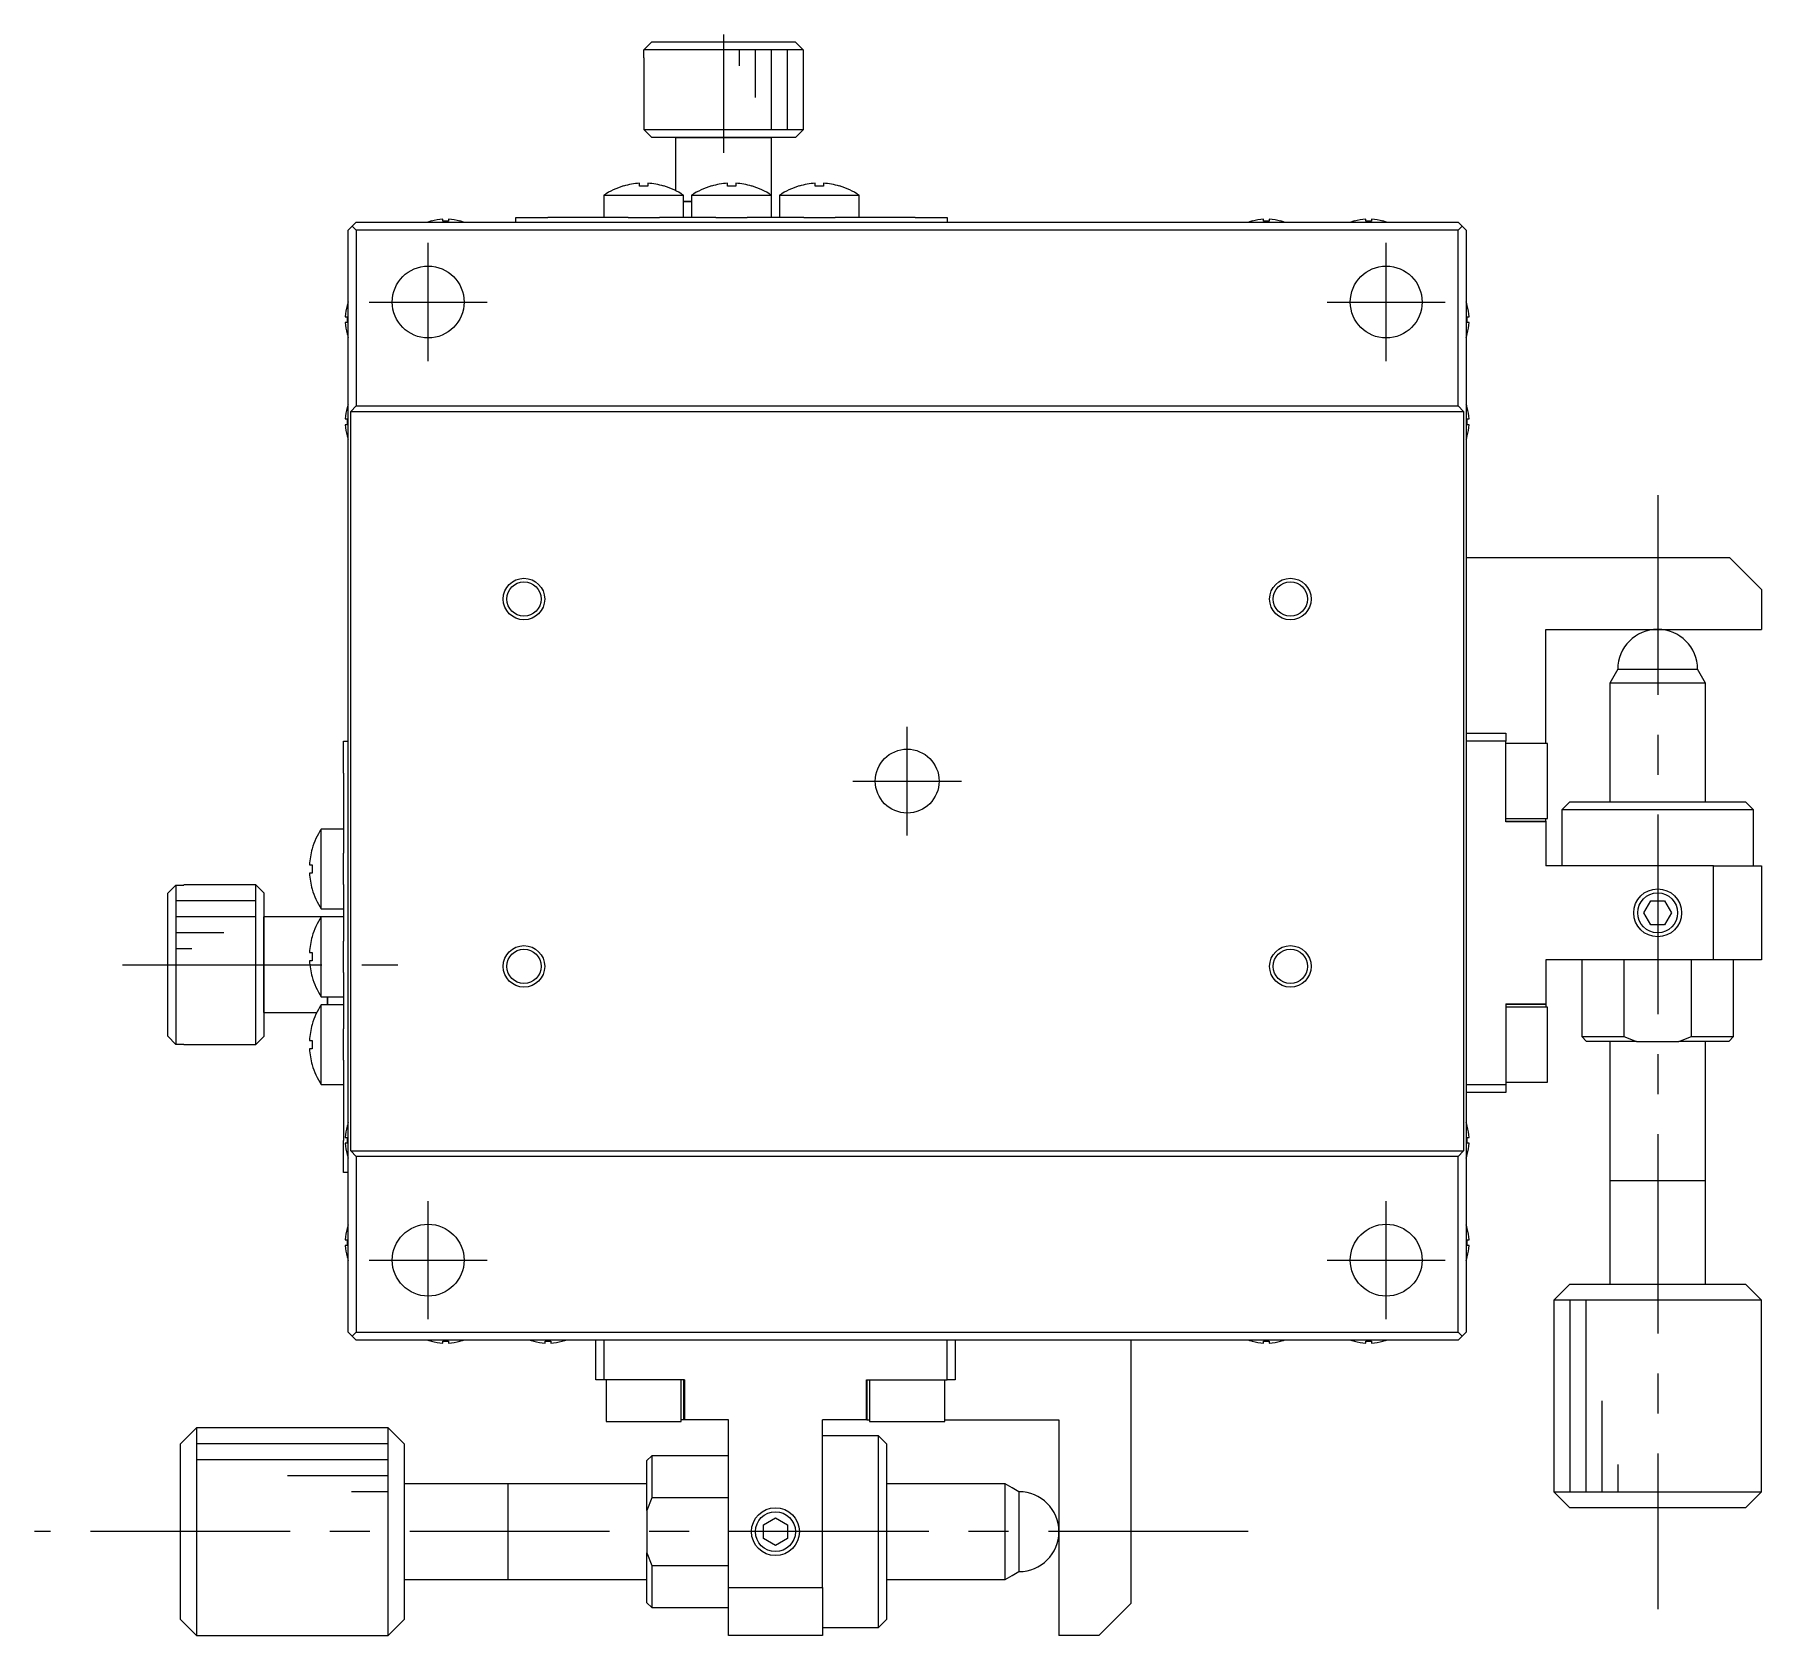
# Model space of a CAD drawing. Extents: x -6 to 377, y 19 to 284.
# Drawn here: x 269 to 377.1, y 102.9 to 203.2 of the extents above; entities that cross this region are included whole.
import ezdxf

# ---------------------------------------------------------------- set-up
doc = ezdxf.new("R2010")
doc.units = 0
doc.header["$LTSCALE"] = 10
doc.linetypes.add('CENTER', pattern=[2, 1.25, -0.25, 0.25, -0.25])
doc.layers.get('0').update_dxf_attribs({"linetype": 'CONTINUOUS'})
doc.layers.add('CENTER', color=1, linetype='CENTER')

msp = doc.modelspace()

# ---------------------------------------------------------------- linework, layer by layer
at = {"color": 7, "linetype": 'CONTINUOUS'}
for p, q in [((307.124534, 202.237662), (307.626321, 202.737662)), ((307.626321, 202.737662), (316.590695, 202.737662)), ((316.590695, 202.737662), (317.092482, 202.237662)), ((307.108508, 201.737662), (307.124534, 201.737662)), ((307.108508, 201.737662), (307.108508, 197.237662)), ((307.124534, 201.737662), (307.124534, 202.237662)), ((317.092482, 202.237662), (307.124534, 202.237662)), ((317.092482, 202.237662), (317.092482, 201.737662)), ((317.092482, 201.737662), (317.108508, 201.737662)), ((317.108508, 197.237662), (317.108508, 201.737662)), ((307.108508, 197.237662), (317.108508, 197.237662)), ((307.108508, 197.237662), (307.608508, 196.737662)), ((316.608508, 196.737662), (317.108508, 197.237662)), ((309.108508, 196.737662), (307.608508, 196.737662)), ((316.608508, 196.737662), (307.608508, 196.737662)), ((315.108508, 196.737662), (309.108508, 196.737662)), ((309.108508, 196.737662), (315.108508, 196.737662)), ((309.108508, 196.737662), (309.108508, 193.418791)), ((316.608508, 196.737662), (315.108508, 196.737662)), ((315.108508, 193.129319), (315.108508, 196.737662)), ((305.849919, 193.700243), (305.846575, 193.707098)), ((306.848508, 193.700243), (306.848508, 193.872615)), ((307.368508, 193.700243), (306.848508, 193.700243)), ((307.368508, 193.872615), (307.368508, 193.700243)), ((308.370441, 193.707098), (308.367098, 193.700243)), ((311.349919, 193.700243), (311.346575, 193.707098)), ((312.348508, 193.700243), (312.348508, 193.872615)), ((312.868508, 193.700243), (312.348508, 193.700243)), ((312.868508, 193.872615), (312.868508, 193.700243)), ((313.870441, 193.707098), (313.867098, 193.700243)), ((316.849919, 193.700243), (316.846575, 193.707098)), ((317.848508, 193.700243), (317.848508, 193.872615)), ((318.368508, 193.700243), (317.848508, 193.700243)), ((318.368508, 193.872615), (318.368508, 193.700243)), ((319.370441, 193.707098), (319.367098, 193.700243)), ((304.608508, 193.129319), (307.108508, 193.129319)), ((304.608508, 193.129319), (304.608508, 191.737662)), ((307.108508, 193.129319), (309.608508, 193.129319)), ((309.608508, 191.737662), (309.608508, 193.129319)), ((309.608508, 192.737662), (310.108508, 192.737662)), ((310.108508, 192.737662), (309.608508, 192.737662)), ((310.108508, 193.129319), (312.608508, 193.129319)), ((310.108508, 193.129319), (310.108508, 191.737662)), ((312.608508, 193.129319), (315.108508, 193.129319)), ((315.108508, 191.737662), (315.108508, 193.129319)), ((315.608508, 193.129319), (318.108508, 193.129319)), ((315.608508, 193.129319), (315.608508, 191.737662)), ((318.108508, 193.129319), (320.608508, 193.129319)), ((320.608508, 191.737662), (320.608508, 193.129319)), ((289.108508, 191.437662), (288.858508, 191.187662)), ((289.108508, 191.437662), (358.108508, 191.437662)), ((293.822147, 191.507184), (293.819892, 191.511806)), ((294.528508, 191.507184), (294.528508, 191.627521)), ((294.888508, 191.507184), (294.528508, 191.507184)), ((294.888508, 191.627521), (294.888508, 191.507184)), ((295.597124, 191.511806), (295.59487, 191.507184)), ((299.108508, 191.437662), (299.108508, 191.737662)), ((299.108508, 191.737662), (301.108508, 191.737662)), ((306.033508, 191.737662), (301.108508, 191.737662)), ((306.128712, 191.737662), (306.033508, 191.737662)), ((306.128712, 191.737662), (307.108508, 191.737662)), ((307.108508, 191.737662), (308.088304, 191.737662)), ((308.183508, 191.737662), (308.088304, 191.737662)), ((311.533508, 191.737662), (308.183508, 191.737662)), ((311.628712, 191.737662), (311.533508, 191.737662)), ((311.628712, 191.737662), (312.608508, 191.737662)), ((312.608508, 191.737662), (313.588304, 191.737662)), ((313.683508, 191.737662), (313.588304, 191.737662)), ((317.033508, 191.737662), (313.683508, 191.737662)), ((317.128712, 191.737662), (317.033508, 191.737662)), ((317.128712, 191.737662), (318.108508, 191.737662)), ((318.108508, 191.737662), (319.088304, 191.737662)), ((319.183508, 191.737662), (319.088304, 191.737662)), ((324.108508, 191.737662), (319.183508, 191.737662)), ((324.108508, 191.737662), (326.108508, 191.737662)), ((326.108508, 191.737662), (326.108508, 191.437662)), ((345.222147, 191.507184), (345.219892, 191.511806)), ((345.928508, 191.507184), (345.928508, 191.627521)), ((346.288508, 191.507184), (345.928508, 191.507184)), ((346.288508, 191.627521), (346.288508, 191.507184)), ((346.997124, 191.511806), (346.99487, 191.507184)), ((351.622147, 191.507184), (351.619892, 191.511806)), ((352.328508, 191.507184), (352.328508, 191.627521)), ((352.688508, 191.507184), (352.328508, 191.507184)), ((352.688508, 191.627521), (352.688508, 191.507184)), ((353.397124, 191.511806), (353.39487, 191.507184)), ((358.358508, 191.187662), (358.108508, 191.437662)), ((288.858508, 191.187662), (288.608508, 190.937662)), ((288.608508, 121.937662), (288.608508, 190.937662)), ((289.108508, 190.937662), (288.858508, 191.187662)), ((289.108508, 190.937662), (289.108508, 179.937662)), ((358.108508, 190.937662), (289.108508, 190.937662)), ((358.358508, 191.187662), (358.108508, 190.937662)), ((358.108508, 179.937662), (358.108508, 190.937662)), ((358.608508, 190.937662), (358.358508, 191.187662)), ((358.608508, 190.937662), (358.608508, 121.937662)), ((288.534364, 186.226278), (288.538986, 186.224023)), ((358.67803, 186.224023), (358.682652, 186.226278)), ((288.418649, 185.517662), (288.538986, 185.517662)), ((288.538986, 185.157662), (288.418649, 185.157662)), ((288.538986, 185.517662), (288.538986, 185.157662)), ((358.67803, 185.517662), (358.798367, 185.517662)), ((358.67803, 185.157662), (358.67803, 185.517662)), ((358.798367, 185.157662), (358.67803, 185.157662)), ((288.538986, 184.4513), (288.534364, 184.449046)), ((358.682652, 184.449046), (358.67803, 184.4513)), ((288.534364, 179.826278), (288.538986, 179.824023)), ((288.758508, 179.587662), (289.108508, 179.937662)), ((288.758508, 133.287662), (288.758508, 179.587662)), ((288.758508, 179.587662), (358.458508, 179.587662)), ((289.108508, 179.937662), (358.108508, 179.937662)), ((358.108508, 179.937662), (358.458508, 179.587662)), ((358.458508, 179.587662), (358.458508, 133.287662)), ((358.67803, 179.824023), (358.682652, 179.826278)), ((288.418649, 179.117662), (288.538986, 179.117662)), ((288.538986, 178.757662), (288.418649, 178.757662)), ((288.538986, 179.117662), (288.538986, 178.757662)), ((358.67803, 179.117662), (358.798367, 179.117662)), ((358.67803, 178.757662), (358.67803, 179.117662)), ((358.798367, 178.757662), (358.67803, 178.757662)), ((288.538986, 178.0513), (288.534364, 178.049046)), ((358.682652, 178.049046), (358.67803, 178.0513)), ((358.608508, 170.437662), (375.108508, 170.437662)), ((377.108508, 168.437662), (375.108508, 170.437662)), ((377.108508, 168.437662), (377.108508, 165.937662)), ((363.608508, 165.937662), (377.108508, 165.937662)), ((363.608508, 158.787662), (363.608508, 165.937662)), ((368.108508, 163.437662), (367.858508, 163.004649)), ((368.108508, 163.437662), (373.108406, 163.437662)), ((373.358508, 163.004649), (373.108508, 163.437662)), ((367.858508, 163.004649), (367.608508, 162.571637)), ((373.608385, 162.571637), (367.608508, 162.571637)), ((367.608508, 162.571637), (367.608508, 155.137681)), ((373.608508, 162.571637), (373.358508, 163.004649)), ((373.608508, 155.137681), (373.608508, 162.571637)), ((358.608508, 159.437662), (361.108508, 159.437662)), ((361.108508, 159.437662), (361.108508, 158.937662)), ((288.308508, 156.937662), (288.308508, 158.937662)), ((288.308508, 158.937662), (288.608508, 158.937662)), ((361.108508, 158.937662), (358.608508, 158.937662)), ((361.108508, 153.890134), (361.108508, 158.937662)), ((363.708508, 158.787662), (361.108508, 158.787662)), ((363.708508, 154.087662), (363.708508, 158.787662)), ((288.308508, 156.937662), (288.308508, 152.012662)), ((365.108508, 155.137662), (364.608508, 154.637662)), ((365.108508, 155.137662), (376.108508, 155.137662)), ((376.608508, 154.637662), (376.108508, 155.137662)), ((361.108508, 154.087662), (363.708508, 154.087662)), ((361.108508, 153.919506), (363.608508, 153.919506)), ((363.608508, 153.890134), (361.108508, 153.890134)), ((363.608508, 153.919506), (363.608508, 154.087662)), ((363.608508, 153.919506), (363.608508, 153.890134)), ((363.608508, 153.890134), (363.608508, 151.137662)), ((376.608508, 154.637662), (364.608508, 154.637662)), ((364.608508, 154.637662), (364.608508, 151.137662)), ((376.608508, 151.137662), (376.608508, 154.637662)), ((286.916851, 150.937662), (286.916851, 153.437662)), ((288.308508, 153.437662), (286.916851, 153.437662)), ((286.339072, 152.199595), (286.345927, 152.196251)), ((288.308508, 152.012662), (288.308508, 151.917458)), ((288.308508, 150.937662), (288.308508, 151.917458)), ((286.173555, 151.197662), (286.345927, 151.197662)), ((286.345927, 150.677662), (286.173555, 150.677662)), ((286.345927, 151.197662), (286.345927, 150.677662)), ((286.916851, 148.437662), (286.916851, 150.937662)), ((288.308508, 149.957866), (288.308508, 150.937662)), ((374.108508, 151.137662), (363.608508, 151.137662)), ((374.108508, 145.237662), (374.108508, 151.137662)), ((374.108508, 151.137662), (377.108508, 151.137662)), ((377.108508, 151.137662), (377.108508, 145.237662)), ((277.308508, 149.419849), (277.808508, 149.921636)), ((277.308508, 140.455475), (277.308508, 149.419849)), ((277.808508, 149.921636), (277.808508, 139.953688)), ((277.808508, 149.921636), (278.308508, 149.921636)), ((278.308508, 149.921636), (278.308508, 149.937662)), ((282.808508, 149.937662), (278.308508, 149.937662)), ((282.808508, 139.937662), (282.808508, 149.937662)), ((283.308508, 149.437662), (282.808508, 149.937662)), ((283.308508, 149.437662), (283.308508, 147.937662)), ((283.308508, 149.437662), (283.308508, 140.437662)), ((286.345927, 149.679072), (286.339072, 149.675729)), ((288.308508, 149.957866), (288.308508, 149.862662)), ((288.308508, 149.862662), (288.308508, 146.512662)), ((286.916851, 148.437662), (288.308508, 148.437662)), ((369.742483, 148.187662), (370.175495, 148.937662)), ((370.175495, 147.437662), (369.742483, 148.187662)), ((370.175495, 148.937662), (371.041521, 148.937662)), ((371.041521, 148.937662), (371.474534, 148.187662)), ((371.474534, 148.187662), (371.041521, 147.437662)), ((283.308508, 147.937662), (283.308508, 141.937662)), ((283.308508, 141.937662), (283.308508, 147.937662)), ((286.916851, 147.937662), (283.308508, 147.937662)), ((286.916851, 145.437662), (286.916851, 147.937662)), ((288.308508, 147.937662), (286.916851, 147.937662)), ((371.041521, 147.437662), (370.175495, 147.437662)), ((286.339072, 146.699595), (286.345927, 146.696251)), ((288.308508, 146.512662), (288.308508, 146.417458)), ((288.308508, 145.437662), (288.308508, 146.417458)), ((286.173555, 145.697662), (286.345927, 145.697662)), ((286.345927, 145.177662), (286.173555, 145.177662)), ((286.345927, 145.697662), (286.345927, 145.177662)), ((286.916851, 142.937662), (286.916851, 145.437662)), ((288.308508, 144.457866), (288.308508, 145.437662)), ((374.108508, 145.237662), (363.608508, 145.237662)), ((363.608508, 145.237662), (363.608508, 142.48519)), ((365.858508, 145.237662), (365.858508, 140.437662)), ((368.487188, 145.237662), (368.487188, 140.437662)), ((372.729828, 140.437662), (372.729828, 145.237662)), ((377.108508, 145.237662), (374.108508, 145.237662)), ((375.358508, 140.437662), (375.358508, 145.237662)), ((286.345927, 144.179072), (286.339072, 144.175729)), ((288.308508, 144.457866), (288.308508, 144.362662)), ((288.308508, 144.362662), (288.308508, 141.012662)), ((286.916851, 142.937662), (288.308508, 142.937662)), ((287.308508, 142.437662), (287.308508, 142.937662)), ((287.308508, 142.937662), (287.308508, 142.437662)), ((283.308508, 141.937662), (283.308508, 140.437662)), ((283.308508, 141.937662), (286.627379, 141.937662)), ((286.916851, 139.937662), (286.916851, 142.437662)), ((288.308508, 142.437662), (286.916851, 142.437662)), ((361.108508, 142.48519), (363.608508, 142.48519)), ((361.108508, 142.48519), (361.108508, 137.437662)), ((363.608508, 142.455817), (361.108508, 142.455817)), ((363.708508, 142.287662), (361.108508, 142.287662)), ((363.608508, 142.48519), (363.608508, 142.455817)), ((363.608508, 142.455817), (363.608508, 142.287662)), ((363.708508, 137.587662), (363.708508, 142.287662)), ((286.339072, 141.199595), (286.345927, 141.196251)), ((288.308508, 141.012662), (288.308508, 140.917458)), ((288.308508, 139.937662), (288.308508, 140.917458)), ((277.808508, 139.953688), (277.308508, 140.455475)), ((278.308508, 139.953688), (277.808508, 139.953688)), ((278.308508, 139.937662), (278.308508, 139.953688)), ((278.308508, 139.937662), (282.808508, 139.937662)), ((282.808508, 139.937662), (283.308508, 140.437662)), ((286.173555, 140.197662), (286.345927, 140.197662)), ((286.345927, 139.677662), (286.173555, 139.677662)), ((286.345927, 140.197662), (286.345927, 139.677662)), ((286.916851, 137.437662), (286.916851, 139.937662)), ((288.308508, 138.957866), (288.308508, 139.937662)), ((365.858508, 140.437662), (368.487188, 140.437662)), ((365.858508, 140.437662), (366.158508, 140.137662)), ((367.608508, 140.137662), (366.158508, 140.137662)), ((369.289418, 140.137662), (366.158508, 140.137662)), ((367.608508, 140.137643), (367.608508, 131.437662)), ((368.487188, 140.437662), (369.289418, 140.137662)), ((369.289418, 140.137662), (371.927599, 140.137662)), ((371.927599, 140.137662), (372.729828, 140.437662)), ((375.058508, 140.137662), (371.927599, 140.137662)), ((372.729828, 140.437662), (375.358508, 140.437662)), ((375.058508, 140.137662), (373.608508, 140.137662)), ((373.608508, 131.437662), (373.608508, 140.137643)), ((375.058508, 140.137662), (375.358508, 140.437662)), ((286.345927, 138.679072), (286.339072, 138.675729)), ((288.308508, 138.957866), (288.308508, 138.862662)), ((288.308508, 138.862662), (288.308508, 133.937662)), ((286.916851, 137.437662), (288.308508, 137.437662)), ((358.608508, 137.437662), (361.108508, 137.437662)), ((361.108508, 137.587662), (363.708508, 137.587662)), ((361.108508, 137.437662), (361.108508, 136.937662)), ((361.108508, 136.937662), (358.608508, 136.937662)), ((288.418649, 134.117662), (288.538986, 134.117662)), ((288.534364, 134.826278), (288.538986, 134.824023)), ((288.538986, 134.117662), (288.538986, 133.757662)), ((358.67803, 134.824023), (358.682652, 134.826278)), ((358.67803, 134.117662), (358.798367, 134.117662)), ((358.67803, 133.757662), (358.67803, 134.117662)), ((288.308508, 131.937662), (288.308508, 133.937662)), ((288.538986, 133.757662), (288.418649, 133.757662)), ((288.538986, 133.0513), (288.534364, 133.049046)), ((289.108508, 132.937662), (288.758508, 133.287662)), ((288.758508, 133.287662), (358.458508, 133.287662)), ((358.458508, 133.287662), (358.108508, 132.937662)), ((358.798367, 133.757662), (358.67803, 133.757662)), ((358.682652, 133.049046), (358.67803, 133.0513)), ((358.108508, 132.937662), (289.108508, 132.937662)), ((289.108508, 132.937662), (289.108508, 121.937662)), ((358.108508, 121.937662), (358.108508, 132.937662)), ((288.608508, 131.937662), (288.308508, 131.937662)), ((367.608503, 131.437662), (373.608513, 131.437662)), ((367.608508, 131.442662), (367.608508, 131.437662)), ((367.608508, 131.437662), (367.608508, 124.937662)), ((367.608508, 131.437662), (367.608508, 131.432662)), ((373.608508, 131.437662), (373.608508, 131.442662)), ((373.608508, 124.937662), (373.608508, 131.437662)), ((373.608508, 131.432662), (373.608508, 131.437662)), ((288.418649, 127.717662), (288.538986, 127.717662)), ((288.534364, 128.426278), (288.538986, 128.424023)), ((288.538986, 127.717662), (288.538986, 127.357662)), ((358.67803, 128.424023), (358.682652, 128.426278)), ((358.67803, 127.717662), (358.798367, 127.717662)), ((358.67803, 127.357662), (358.67803, 127.717662)), ((288.538986, 127.357662), (288.418649, 127.357662)), ((288.538986, 126.6513), (288.534364, 126.649046)), ((358.798367, 127.357662), (358.67803, 127.357662)), ((358.682652, 126.649046), (358.67803, 126.6513)), ((365.108508, 124.937662), (364.108508, 123.937662)), ((365.108508, 124.937662), (376.108283, 124.937662)), ((377.108508, 123.937662), (376.108508, 124.937662)), ((377.108242, 123.937662), (364.108508, 123.937662)), ((364.108508, 123.937662), (364.108508, 111.937662)), ((377.108508, 123.937662), (377.108242, 123.937662)), ((377.108508, 111.937662), (377.108508, 123.937662)), ((288.608508, 121.937662), (288.858508, 121.687662)), ((288.858508, 121.687662), (289.108508, 121.937662)), ((288.858508, 121.687662), (289.108508, 121.437662)), ((289.108508, 121.937662), (358.108508, 121.937662)), ((358.108508, 121.437662), (289.108508, 121.437662)), ((293.819892, 121.363518), (293.822147, 121.36814)), ((294.528508, 121.36814), (294.888508, 121.36814)), ((294.528508, 121.247803), (294.528508, 121.36814)), ((294.888508, 121.36814), (294.888508, 121.247803)), ((295.59487, 121.36814), (295.597124, 121.363518)), ((300.219892, 121.363518), (300.222147, 121.36814)), ((300.928508, 121.36814), (301.288508, 121.36814)), ((300.928508, 121.247803), (300.928508, 121.36814)), ((301.288508, 121.36814), (301.288508, 121.247803)), ((301.99487, 121.36814), (301.997124, 121.363518)), ((304.108508, 118.937662), (304.108508, 121.437662)), ((304.608508, 121.437662), (304.608508, 118.937662)), ((326.108508, 118.937662), (326.108508, 121.437662)), ((326.608508, 121.437662), (326.608508, 118.937662)), ((337.608508, 121.437662), (337.608508, 104.937662)), ((345.219892, 121.363518), (345.222147, 121.36814)), ((345.928508, 121.36814), (346.288508, 121.36814)), ((345.928508, 121.247803), (345.928508, 121.36814)), ((346.288508, 121.36814), (346.288508, 121.247803)), ((346.99487, 121.36814), (346.997124, 121.363518)), ((351.619892, 121.363518), (351.622147, 121.36814)), ((352.328508, 121.36814), (352.688508, 121.36814)), ((352.328508, 121.247803), (352.328508, 121.36814)), ((352.688508, 121.36814), (352.688508, 121.247803)), ((353.39487, 121.36814), (353.397124, 121.363518)), ((358.108508, 121.937662), (358.358508, 121.687662)), ((358.108508, 121.437662), (358.358508, 121.687662)), ((358.358508, 121.687662), (358.608508, 121.937662)), ((304.608508, 118.937662), (304.108508, 118.937662)), ((309.656036, 118.937662), (304.608508, 118.937662)), ((304.758508, 118.937662), (304.758508, 116.337662)), ((309.458508, 116.337662), (309.458508, 118.937662)), ((309.626664, 116.437662), (309.626664, 118.937662)), ((309.656036, 118.937662), (309.656036, 116.437662)), ((321.06098, 118.937662), (326.108508, 118.937662)), ((321.06098, 116.437662), (321.06098, 118.937662)), ((321.090353, 118.937662), (321.090353, 116.437662)), ((321.258508, 118.937662), (321.258508, 116.337662)), ((325.958508, 116.337662), (325.958508, 118.937662)), ((326.608508, 118.937662), (326.108508, 118.937662)), ((279.108508, 115.937662), (278.108508, 114.937662)), ((279.108508, 115.937662), (279.108508, 102.937662)), ((291.108508, 115.937662), (279.108508, 115.937662)), ((291.108508, 102.937928), (291.108508, 115.937662)), ((292.108508, 114.937662), (291.108508, 115.937662)), ((304.758508, 116.337662), (309.458508, 116.337662)), ((309.626664, 116.437662), (309.458508, 116.437662)), ((309.656036, 116.437662), (309.626664, 116.437662)), ((312.408508, 116.437662), (309.656036, 116.437662)), ((312.408508, 105.937662), (312.408508, 116.437662)), ((321.06098, 116.437662), (318.308508, 116.437662)), ((318.308508, 105.937662), (318.308508, 116.437662)), ((321.090353, 116.437662), (321.06098, 116.437662)), ((321.090353, 116.437662), (321.258508, 116.437662)), ((321.258508, 116.337662), (325.958508, 116.337662)), ((325.958508, 116.437662), (333.108508, 116.437662)), ((333.108508, 116.437662), (333.108508, 102.937662)), ((278.108508, 103.937662), (278.108508, 114.937662)), ((292.108508, 114.937662), (292.108508, 103.937887)), ((321.808508, 115.437662), (318.308508, 115.437662)), ((321.808508, 103.437662), (321.808508, 115.437662)), ((322.308508, 114.937662), (321.808508, 115.437662)), ((322.308508, 114.937662), (322.308508, 103.937662)), ((307.608508, 114.187662), (307.308508, 113.887662)), ((307.308508, 112.437662), (307.308508, 113.887662)), ((307.308508, 110.756753), (307.308508, 113.887662)), ((307.608508, 114.187662), (307.608508, 111.558982)), ((312.408508, 114.187662), (307.608508, 114.187662)), ((298.608508, 112.437662), (292.108508, 112.437662)), ((298.608508, 112.437662), (298.603508, 112.437662)), ((298.608508, 112.437667), (298.608508, 106.437657)), ((298.613508, 112.437662), (298.608508, 112.437662)), ((307.308489, 112.437662), (298.608508, 112.437662)), ((307.608508, 111.558982), (307.308508, 110.756753)), ((312.408508, 111.558982), (307.608508, 111.558982)), ((329.742483, 112.437662), (322.308527, 112.437662)), ((329.742483, 106.437785), (329.742483, 112.437662)), ((330.175495, 112.187662), (329.742483, 112.437662)), ((330.608508, 111.937662), (330.175495, 112.187662)), ((330.608508, 111.937662), (330.608508, 106.937764)), ((364.108508, 111.937662), (377.108508, 111.937662)), ((364.108508, 111.937662), (365.108508, 110.937662)), ((376.108508, 110.937662), (377.108508, 111.937662)), ((307.308508, 110.756753), (307.308508, 108.118571)), ((376.108508, 110.937662), (365.108508, 110.937662)), ((314.608508, 109.870675), (315.358508, 110.303687)), ((314.608508, 109.004649), (314.608508, 109.870675)), ((315.358508, 110.303687), (316.108508, 109.870675)), ((316.108508, 109.870675), (316.108508, 109.004649)), ((315.358508, 108.571637), (314.608508, 109.004649)), ((316.108508, 109.004649), (315.358508, 108.571637)), ((307.308508, 104.987662), (307.308508, 108.118571)), ((307.308508, 108.118571), (307.608508, 107.316342)), ((307.608508, 107.316342), (307.608508, 104.687662)), ((307.608508, 107.316342), (312.408508, 107.316342)), ((292.108508, 106.437662), (298.608508, 106.437662)), ((298.603508, 106.437662), (298.608508, 106.437662)), ((298.608508, 106.437662), (298.613508, 106.437662)), ((298.608508, 106.437662), (307.308489, 106.437662)), ((307.308508, 104.987662), (307.308508, 106.437662)), ((322.308527, 106.437662), (329.742483, 106.437662)), ((329.742483, 106.437662), (330.175495, 106.687662)), ((330.175495, 106.687662), (330.608508, 106.937662)), ((307.308508, 104.987662), (307.608508, 104.687662)), ((312.408508, 105.937662), (318.308508, 105.937662)), ((312.408508, 102.937662), (312.408508, 105.937662)), ((318.308508, 105.937662), (318.308508, 102.937662)), ((335.608508, 102.937662), (337.608508, 104.937662)), ((278.108508, 103.937662), (279.108508, 102.937662)), ((291.108508, 102.937662), (292.108508, 103.937662)), ((307.608508, 104.687662), (312.408508, 104.687662)), ((321.808508, 103.437662), (322.308508, 103.937662)), ((279.108508, 102.937662), (291.108508, 102.937662)), ((291.108508, 102.937662), (291.108508, 102.937928)), ((318.308508, 102.937662), (312.408508, 102.937662)), ((318.308508, 103.437662), (321.808508, 103.437662)), ((335.608508, 102.937662), (333.108508, 102.937662))]:
    msp.add_line(p, q, dxfattribs=at)
at = {"color": 3, "linetype": 'CONTINUOUS'}
for p, q in [((313.108508, 201.237662), (313.108508, 202.237662)), ((314.108508, 199.237662), (314.108508, 202.237662)), ((315.108508, 197.237662), (315.108508, 202.237662)), ((316.108508, 197.237662), (316.108508, 202.237662)), ((282.808508, 148.937662), (277.808508, 148.937662)), ((282.808508, 147.937662), (277.808508, 147.937662)), ((280.808508, 146.937662), (277.808508, 146.937662)), ((278.808508, 145.937662), (277.808508, 145.937662)), ((365.108508, 123.937662), (365.108508, 111.937662)), ((366.108508, 123.937662), (366.108508, 111.937662)), ((367.108508, 117.637662), (367.108508, 111.937662)), ((291.108508, 114.937662), (279.108508, 114.937662)), ((291.108508, 113.937662), (279.108508, 113.937662)), ((368.108508, 113.637662), (368.108508, 111.937662)), ((291.108508, 112.937662), (284.808508, 112.937662)), ((291.108508, 111.937662), (288.808508, 111.937662))]:
    msp.add_line(p, q, dxfattribs=at)
at = {"color": 7, "linetype": 'CONTINUOUS'}
for centre, radius in [((293.608508, 186.437662), 2.25), ((353.608508, 186.437662), 2.25), ((299.608508, 167.837662), 1.075), ((347.608508, 167.837662), 1.075), ((323.608508, 156.437662), 2), ((370.608508, 148.187662), 1.25), ((299.608508, 144.837662), 1.075), ((347.608508, 144.837662), 1.075), ((293.608508, 126.437662), 2.25), ((353.608508, 126.437662), 2.25), ((315.358508, 109.437662), 1.25)]:
    msp.add_circle(centre, radius, dxfattribs=at)
at = {"color": 3, "linetype": 'CONTINUOUS'}
for centre, radius in [((299.608508, 167.837662), 1.3), ((347.608508, 167.837662), 1.3), ((370.608508, 148.187662), 1.5), ((299.608508, 144.837662), 1.3), ((347.608508, 144.837662), 1.3), ((315.358508, 109.437662), 1.5)]:
    msp.add_circle(centre, radius, dxfattribs=at)
at = {"color": 7, "linetype": 'CONTINUOUS'}
for centre, radius, start, end in [((307.108508, 189.387662), 4.5, 106.285843, 123.748989), ((307.108508, 189.387662), 4.492483, 93.317816, 106.26943), ((307.108508, 189.387662), 4.492483, 73.73057, 86.682184), ((307.108508, 189.387662), 4.5, 56.251011, 73.714157), ((312.608508, 189.387662), 4.5, 106.285843, 123.748989), ((312.608508, 189.387662), 4.492483, 93.317816, 106.26943), ((312.608508, 189.387662), 4.492483, 73.73057, 86.682184), ((312.608508, 189.387662), 4.5, 56.251011, 73.714157), ((318.108508, 189.387662), 4.5, 106.285843, 123.748989), ((318.108508, 189.387662), 4.492483, 93.317816, 106.26943), ((318.108508, 189.387662), 4.492483, 73.73057, 86.682184), ((318.108508, 189.387662), 4.5, 56.251011, 73.714157), ((294.708508, 188.437662), 3.2, 106.122533, 110.364135), ((294.708508, 188.437662), 3.194933, 93.229709, 106.106712), ((294.708508, 188.437662), 3.194933, 73.893288, 86.770291), ((294.708508, 188.437662), 3.2, 69.635865, 73.877467), ((346.108508, 188.437662), 3.2, 106.122533, 110.364135), ((346.108508, 188.437662), 3.194933, 93.229709, 106.106712), ((346.108508, 188.437662), 3.194933, 73.893288, 86.770291), ((346.108508, 188.437662), 3.2, 69.635865, 73.877467), ((352.508508, 188.437662), 3.2, 106.122533, 110.364135), ((352.508508, 188.437662), 3.194933, 93.229709, 106.106712), ((352.508508, 188.437662), 3.194933, 73.893288, 86.770291), ((352.508508, 188.437662), 3.2, 69.635865, 73.877467), ((291.608508, 185.337662), 3.194933, 163.893288, 176.770291), ((291.608508, 185.337662), 3.2, 159.635865, 163.877467), ((355.608508, 185.337662), 3.2, 16.122533, 20.364135), ((355.608508, 185.337662), 3.194933, 3.229709, 16.106712), ((291.608508, 185.337662), 3.194933, 183.229709, 196.106712), ((355.608508, 185.337662), 3.194933, 343.893288, 356.770291), ((291.608508, 185.337662), 3.2, 196.122533, 200.364135), ((355.608508, 185.337662), 3.2, 339.635865, 343.877467), ((291.608508, 178.937662), 3.194933, 163.893288, 176.770291), ((291.608508, 178.937662), 3.2, 159.635865, 163.877467), ((355.608508, 178.937662), 3.2, 16.122533, 20.364135), ((355.608508, 178.937662), 3.194933, 3.229709, 16.106712), ((291.608508, 178.937662), 3.194933, 183.229709, 196.106712), ((355.608508, 178.937662), 3.194933, 343.893288, 356.770291), ((291.608508, 178.937662), 3.2, 196.122533, 200.364135), ((355.608508, 178.937662), 3.2, 339.635865, 343.877467), ((370.608508, 163.437662), 2.5, 90, 180), ((370.608508, 163.437662), 2.5, 0, 90), ((290.658508, 150.937662), 4.5, 146.251011, 163.714157), ((290.658508, 150.937662), 4.492483, 163.73057, 176.682184), ((290.658508, 150.937662), 4.492483, 183.317816, 196.26943), ((290.658508, 150.937662), 4.5, 196.285843, 213.748989), ((290.658508, 145.437662), 4.5, 146.251011, 163.714157), ((290.658508, 145.437662), 4.492483, 163.73057, 176.682184), ((290.658508, 145.437662), 4.492483, 183.317816, 196.26943), ((290.658508, 145.437662), 4.5, 196.285843, 213.748989), ((290.658508, 139.937662), 4.5, 146.251011, 163.714157), ((290.658508, 139.937662), 4.492483, 163.73057, 176.682184), ((290.658508, 139.937662), 4.492483, 183.317816, 196.26943), ((290.658508, 139.937662), 4.5, 196.285843, 213.748989), ((291.608508, 133.937662), 3.194933, 163.893288, 176.770291), ((291.608508, 133.937662), 3.2, 159.635865, 163.877467), ((355.608508, 133.937662), 3.2, 16.122533, 20.364135), ((355.608508, 133.937662), 3.194933, 3.229709, 16.106712), ((291.608508, 133.937662), 3.194933, 183.229709, 196.106712), ((291.608508, 133.937662), 3.2, 196.122533, 200.364135), ((355.608508, 133.937662), 3.2, 339.635865, 343.877467), ((355.608508, 133.937662), 3.194933, 343.893288, 356.770291), ((291.608508, 127.537662), 3.194933, 163.893288, 176.770291), ((291.608508, 127.537662), 3.2, 159.635865, 163.877467), ((355.608508, 127.537662), 3.2, 16.122533, 20.364135), ((355.608508, 127.537662), 3.194933, 3.229709, 16.106712), ((291.608508, 127.537662), 3.194933, 183.229709, 196.106712), ((291.608508, 127.537662), 3.2, 196.122533, 200.364135), ((355.608508, 127.537662), 3.2, 339.635865, 343.877467), ((355.608508, 127.537662), 3.194933, 343.893288, 356.770291), ((294.708508, 124.437662), 3.2, 249.635865, 253.877467), ((294.708508, 124.437662), 3.194933, 253.893288, 266.770291), ((294.708508, 124.437662), 3.194933, 273.229709, 286.106712), ((294.708508, 124.437662), 3.2, 286.122533, 290.364135), ((301.108508, 124.437662), 3.2, 249.635865, 253.877467), ((301.108508, 124.437662), 3.194933, 253.893288, 266.770291), ((301.108508, 124.437662), 3.194933, 273.229709, 286.106712), ((301.108508, 124.437662), 3.2, 286.122533, 290.364135), ((346.108508, 124.437662), 3.2, 249.635865, 253.877467), ((346.108508, 124.437662), 3.194933, 253.893288, 266.770291), ((346.108508, 124.437662), 3.194933, 273.229709, 286.106712), ((346.108508, 124.437662), 3.2, 286.122533, 290.364135), ((352.508508, 124.437662), 3.2, 249.635865, 253.877467), ((352.508508, 124.437662), 3.194933, 253.893288, 266.770291), ((352.508508, 124.437662), 3.194933, 273.229709, 286.106712), ((352.508508, 124.437662), 3.2, 286.122533, 290.364135), ((330.608508, 109.437662), 2.5, 0, 90), ((330.608508, 109.437662), 2.5, 270, 0)]:
    msp.add_arc(centre, radius, start, end, dxfattribs=at)
at = {"layer": 'CENTER', "color": 1, "linetype": 'CENTER'}
for p, q in [((312.108508, 203.187662), (312.108508, 195.787662)), ((293.608508, 182.737662), (293.608508, 190.137662)), ((353.608508, 182.737662), (353.608508, 190.137662)), ((289.908508, 186.437662), (297.308508, 186.437662)), ((349.908508, 186.437662), (357.308508, 186.437662)), ((370.608508, 174.337662), (370.608508, 104.587662)), ((323.608508, 153.037662), (323.608508, 159.837662)), ((320.208508, 156.437662), (327.008508, 156.437662)), ((274.458508, 144.937662), (291.708508, 144.937662)), ((293.608508, 122.737662), (293.608508, 130.137662)), ((353.608508, 122.737662), (353.608508, 130.137662)), ((289.908508, 126.437662), (297.308508, 126.437662)), ((349.908508, 126.437662), (357.308508, 126.437662)), ((344.958508, 109.437662), (268.958508, 109.437662))]:
    msp.add_line(p, q, dxfattribs=at)

doc.saveas('drawing.dxf')
